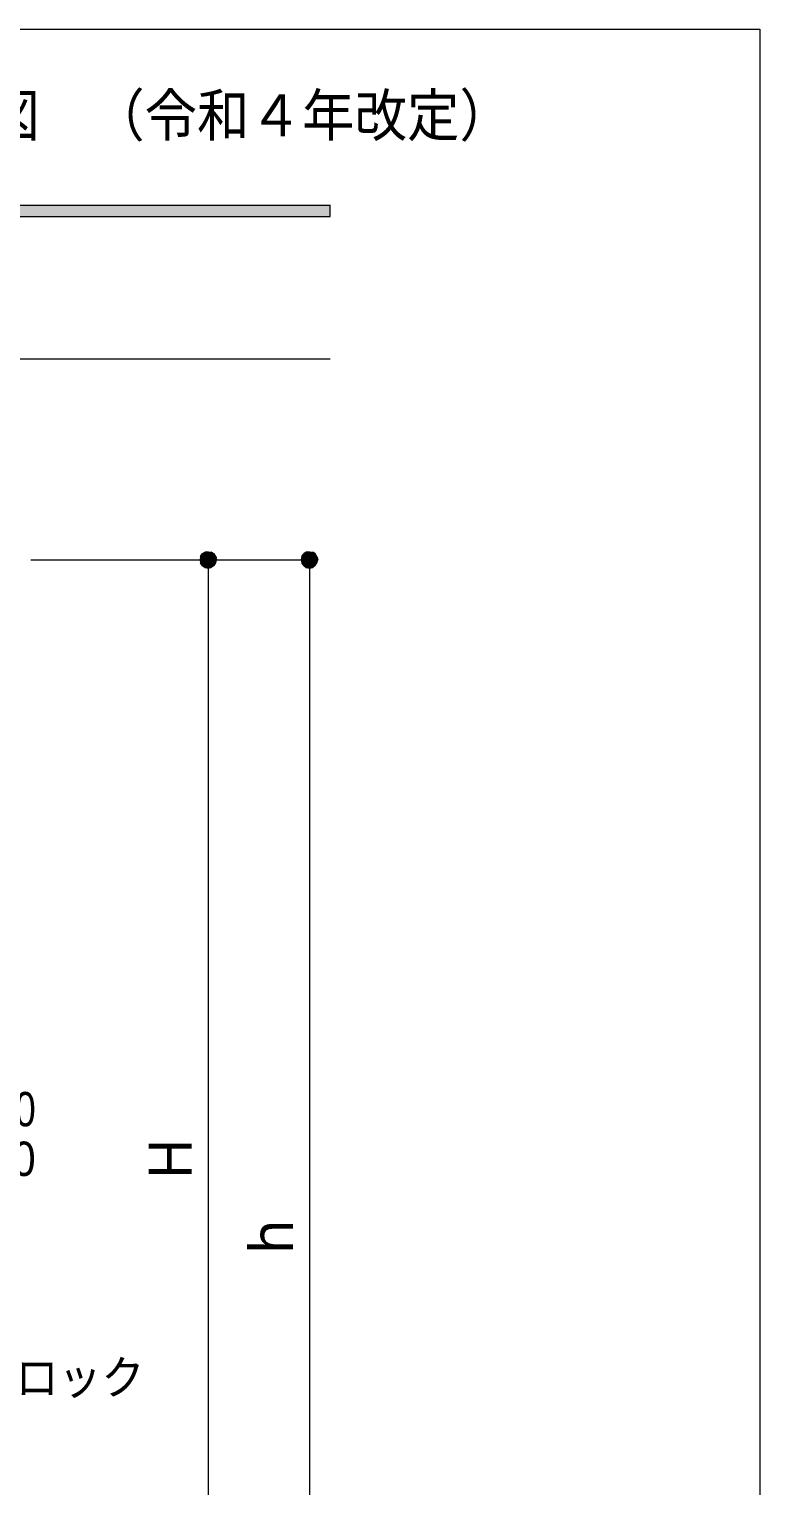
# Model space of a CAD drawing. Header units: millimetres. Extents: x 0 to 420, y 0 to 297.
# Drawn here: x 375.9 to 420.2, y 208.8 to 297 of the extents above; entities that cross this region are included whole.
import ezdxf
from ezdxf.enums import TextEntityAlignment as Align

# ---------------------------------------------------------------- set-up
doc = ezdxf.new("R2010")
doc.units = ezdxf.units.MM
doc.styles.add('kst32b', font='NotoSansJP-Variable.ttf')

msp = doc.modelspace()

# ---------------------------------------------------------------- hatches: boundary and pattern name
h = msp.add_hatch(color=7)
h.paths.add_polyline_path([(394.166, 285.623), (394.166, 286.321), (26.183, 285.623), (394.166, 285.623)])
h.paths.add_polyline_path([(394.166, 286.321), (26.183, 285.623), (26.183, 286.321), (394.166, 286.321)])
h = msp.add_hatch(color=7)
h.paths.add_polyline_path([(386.588, 265.324), (386.419, 265.218), (386.779, 264.858), (386.588, 265.324)])
h.paths.add_polyline_path([(386.419, 265.218), (386.779, 264.858), (386.313, 265.049), (386.419, 265.218)])
h.paths.add_polyline_path([(386.779, 264.858), (386.313, 265.049), (386.292, 264.858), (386.779, 264.858)])
h = msp.add_hatch(color=7)
h.paths.add_polyline_path([(386.292, 264.858), (386.313, 264.668), (386.779, 264.858), (386.292, 264.858)])
h.paths.add_polyline_path([(386.313, 264.668), (386.779, 264.858), (386.419, 264.499), (386.313, 264.668)])
h.paths.add_polyline_path([(386.779, 264.858), (386.419, 264.499), (386.588, 264.393), (386.779, 264.858)])
h = msp.add_hatch(color=7)
h.paths.add_polyline_path([(387.138, 265.218), (386.969, 265.324), (386.779, 264.858), (387.138, 265.218)])
h.paths.add_polyline_path([(386.969, 265.324), (386.779, 264.858), (386.779, 265.345), (386.969, 265.324)])
h.paths.add_polyline_path([(386.779, 264.858), (386.779, 265.345), (386.588, 265.324), (386.779, 264.858)])
for points in [[(386.588, 264.393), (386.779, 264.35), (386.779, 264.858), (386.588, 264.393)], [(392.705, 264.393), (392.917, 264.35), (392.917, 264.858), (392.705, 264.393)]]:
    msp.add_hatch(color=7).paths.add_polyline_path(points)
h = msp.add_hatch(color=7)
h.paths.add_polyline_path([(387.244, 264.668), (387.286, 264.858), (386.779, 264.858), (387.244, 264.668)])
h.paths.add_polyline_path([(387.286, 264.858), (386.779, 264.858), (387.244, 265.049), (387.286, 264.858)])
h.paths.add_polyline_path([(386.779, 264.858), (387.244, 265.049), (387.138, 265.218), (386.779, 264.858)])
h = msp.add_hatch(color=7)
h.paths.add_polyline_path([(386.779, 264.35), (386.969, 264.393), (386.779, 264.858), (386.779, 264.35)])
h.paths.add_polyline_path([(386.969, 264.393), (386.779, 264.858), (387.138, 264.499), (386.969, 264.393)])
h.paths.add_polyline_path([(386.779, 264.858), (387.138, 264.499), (387.244, 264.668), (386.779, 264.858)])
h = msp.add_hatch(color=7)
h.paths.add_polyline_path([(392.705, 265.324), (392.557, 265.218), (392.917, 264.858), (392.705, 265.324)])
h.paths.add_polyline_path([(392.557, 265.218), (392.917, 264.858), (392.451, 265.049), (392.557, 265.218)])
h.paths.add_polyline_path([(392.917, 264.858), (392.451, 265.049), (392.409, 264.858), (392.917, 264.858)])
h = msp.add_hatch(color=7)
h.paths.add_polyline_path([(392.409, 264.858), (392.451, 264.668), (392.917, 264.858), (392.409, 264.858)])
h.paths.add_polyline_path([(392.451, 264.668), (392.917, 264.858), (392.557, 264.499), (392.451, 264.668)])
h.paths.add_polyline_path([(392.917, 264.858), (392.557, 264.499), (392.705, 264.393), (392.917, 264.858)])
h = msp.add_hatch(color=7)
h.paths.add_polyline_path([(393.255, 265.218), (393.107, 265.324), (392.917, 264.858), (393.255, 265.218)])
h.paths.add_polyline_path([(393.107, 265.324), (392.917, 264.858), (392.917, 265.345), (393.107, 265.324)])
h.paths.add_polyline_path([(392.917, 264.858), (392.917, 265.345), (392.705, 265.324), (392.917, 264.858)])
h = msp.add_hatch(color=7)
h.paths.add_polyline_path([(393.361, 264.668), (393.404, 264.858), (392.917, 264.858), (393.361, 264.668)])
h.paths.add_polyline_path([(393.404, 264.858), (392.917, 264.858), (393.361, 265.049), (393.404, 264.858)])
h.paths.add_polyline_path([(392.917, 264.858), (393.361, 265.049), (393.255, 265.218), (392.917, 264.858)])
h = msp.add_hatch(color=7)
h.paths.add_polyline_path([(392.917, 264.35), (393.107, 264.393), (392.917, 264.858), (392.917, 264.35)])
h.paths.add_polyline_path([(393.107, 264.393), (392.917, 264.858), (393.255, 264.499), (393.107, 264.393)])
h.paths.add_polyline_path([(392.917, 264.858), (393.255, 264.499), (393.361, 264.668), (392.917, 264.858)])

# ---------------------------------------------------------------- linework, layer by layer
at = {"lineweight": 13}
msp.add_lwpolyline([(0.191, 0), (0.191, 296.968), (420.158, 296.968), (420.158, 0)], close=True, dxfattribs=at)
at = {"lineweight": 0}
for points in [[(394.166, 285.623), (394.166, 286.321), (26.183, 285.623)], [(394.166, 286.321), (26.183, 285.623), (26.183, 286.321)], [(386.779, 264.858), (386.313, 265.049), (386.292, 264.858)], [(386.292, 264.858), (386.313, 264.668), (386.779, 264.858)], [(386.419, 265.218), (386.779, 264.858), (386.313, 265.049)], [(386.313, 264.668), (386.779, 264.858), (386.419, 264.499)], [(386.588, 265.324), (386.419, 265.218), (386.779, 264.858)], [(386.779, 264.858), (386.419, 264.499), (386.588, 264.393)], [(386.779, 264.858), (386.779, 265.345), (386.588, 265.324)], [(386.588, 264.393), (386.779, 264.35), (386.779, 264.858)], [(386.969, 265.324), (386.779, 264.858), (386.779, 265.345)], [(387.138, 265.218), (386.969, 265.324), (386.779, 264.858)], [(386.779, 264.858), (387.244, 265.049), (387.138, 265.218)], [(387.286, 264.858), (386.779, 264.858), (387.244, 265.049)], [(386.779, 264.35), (386.969, 264.393), (386.779, 264.858)], [(386.969, 264.393), (386.779, 264.858), (387.138, 264.499)], [(386.779, 264.858), (387.138, 264.499), (387.244, 264.668)], [(387.244, 264.668), (387.286, 264.858), (386.779, 264.858)], [(392.917, 264.858), (392.451, 265.049), (392.409, 264.858)], [(392.409, 264.858), (392.451, 264.668), (392.917, 264.858)], [(392.557, 265.218), (392.917, 264.858), (392.451, 265.049)], [(392.451, 264.668), (392.917, 264.858), (392.557, 264.499)], [(392.705, 265.324), (392.557, 265.218), (392.917, 264.858)], [(392.917, 264.858), (392.557, 264.499), (392.705, 264.393)], [(392.917, 264.858), (392.917, 265.345), (392.705, 265.324)], [(392.705, 264.393), (392.917, 264.35), (392.917, 264.858)], [(393.107, 265.324), (392.917, 264.858), (392.917, 265.345)], [(393.255, 265.218), (393.107, 265.324), (392.917, 264.858)], [(392.917, 264.858), (393.361, 265.049), (393.255, 265.218)], [(393.404, 264.858), (392.917, 264.858), (393.361, 265.049)], [(392.917, 264.35), (393.107, 264.393), (392.917, 264.858)], [(393.107, 264.393), (392.917, 264.858), (393.255, 264.499)], [(392.917, 264.858), (393.255, 264.499), (393.361, 264.668)], [(393.361, 264.668), (393.404, 264.858), (392.917, 264.858)]]:
    msp.add_lwpolyline(points, close=True, dxfattribs=at)
at = {"lineweight": 13}
for points in [[(394.166, 276.987), (26.183, 276.987)], [(376.047, 264.858), (386.779, 264.858)], [(376.174, 264.858), (392.917, 264.858)], [(386.779, 264.858), (386.779, 191.453)], [(392.917, 264.858), (392.917, 182.457)]]:
    msp.add_lwpolyline(points, dxfattribs=at)

# ---------------------------------------------------------------- texts
at = {"style": 'kst32b'}
for s, height, p, p2 in [('建築工事標準詳細図\u3000（令和４年改定）', 2.54, (348.008, 290.486), (405.158, 290.486)), ('900', 2.0791, (372.47, 230.568), (376.368, 230.568)), ('1,200', 2.0791, (369.866, 227.563), (376.364, 227.563)), ('躯体ブロック', 2.0791, (367.326, 214.334), (382.92, 214.334))]:
    msp.add_text(s, height=height, dxfattribs=at).set_placement(p, p2, align=Align.FIT)
for s, p in [('H', (385.784, 227.351)), ('h', (391.901, 222.843))]:
    msp.add_text(s, height=2.599, rotation=90, dxfattribs=at).set_placement(p)

doc.saveas('drawing.dxf')
